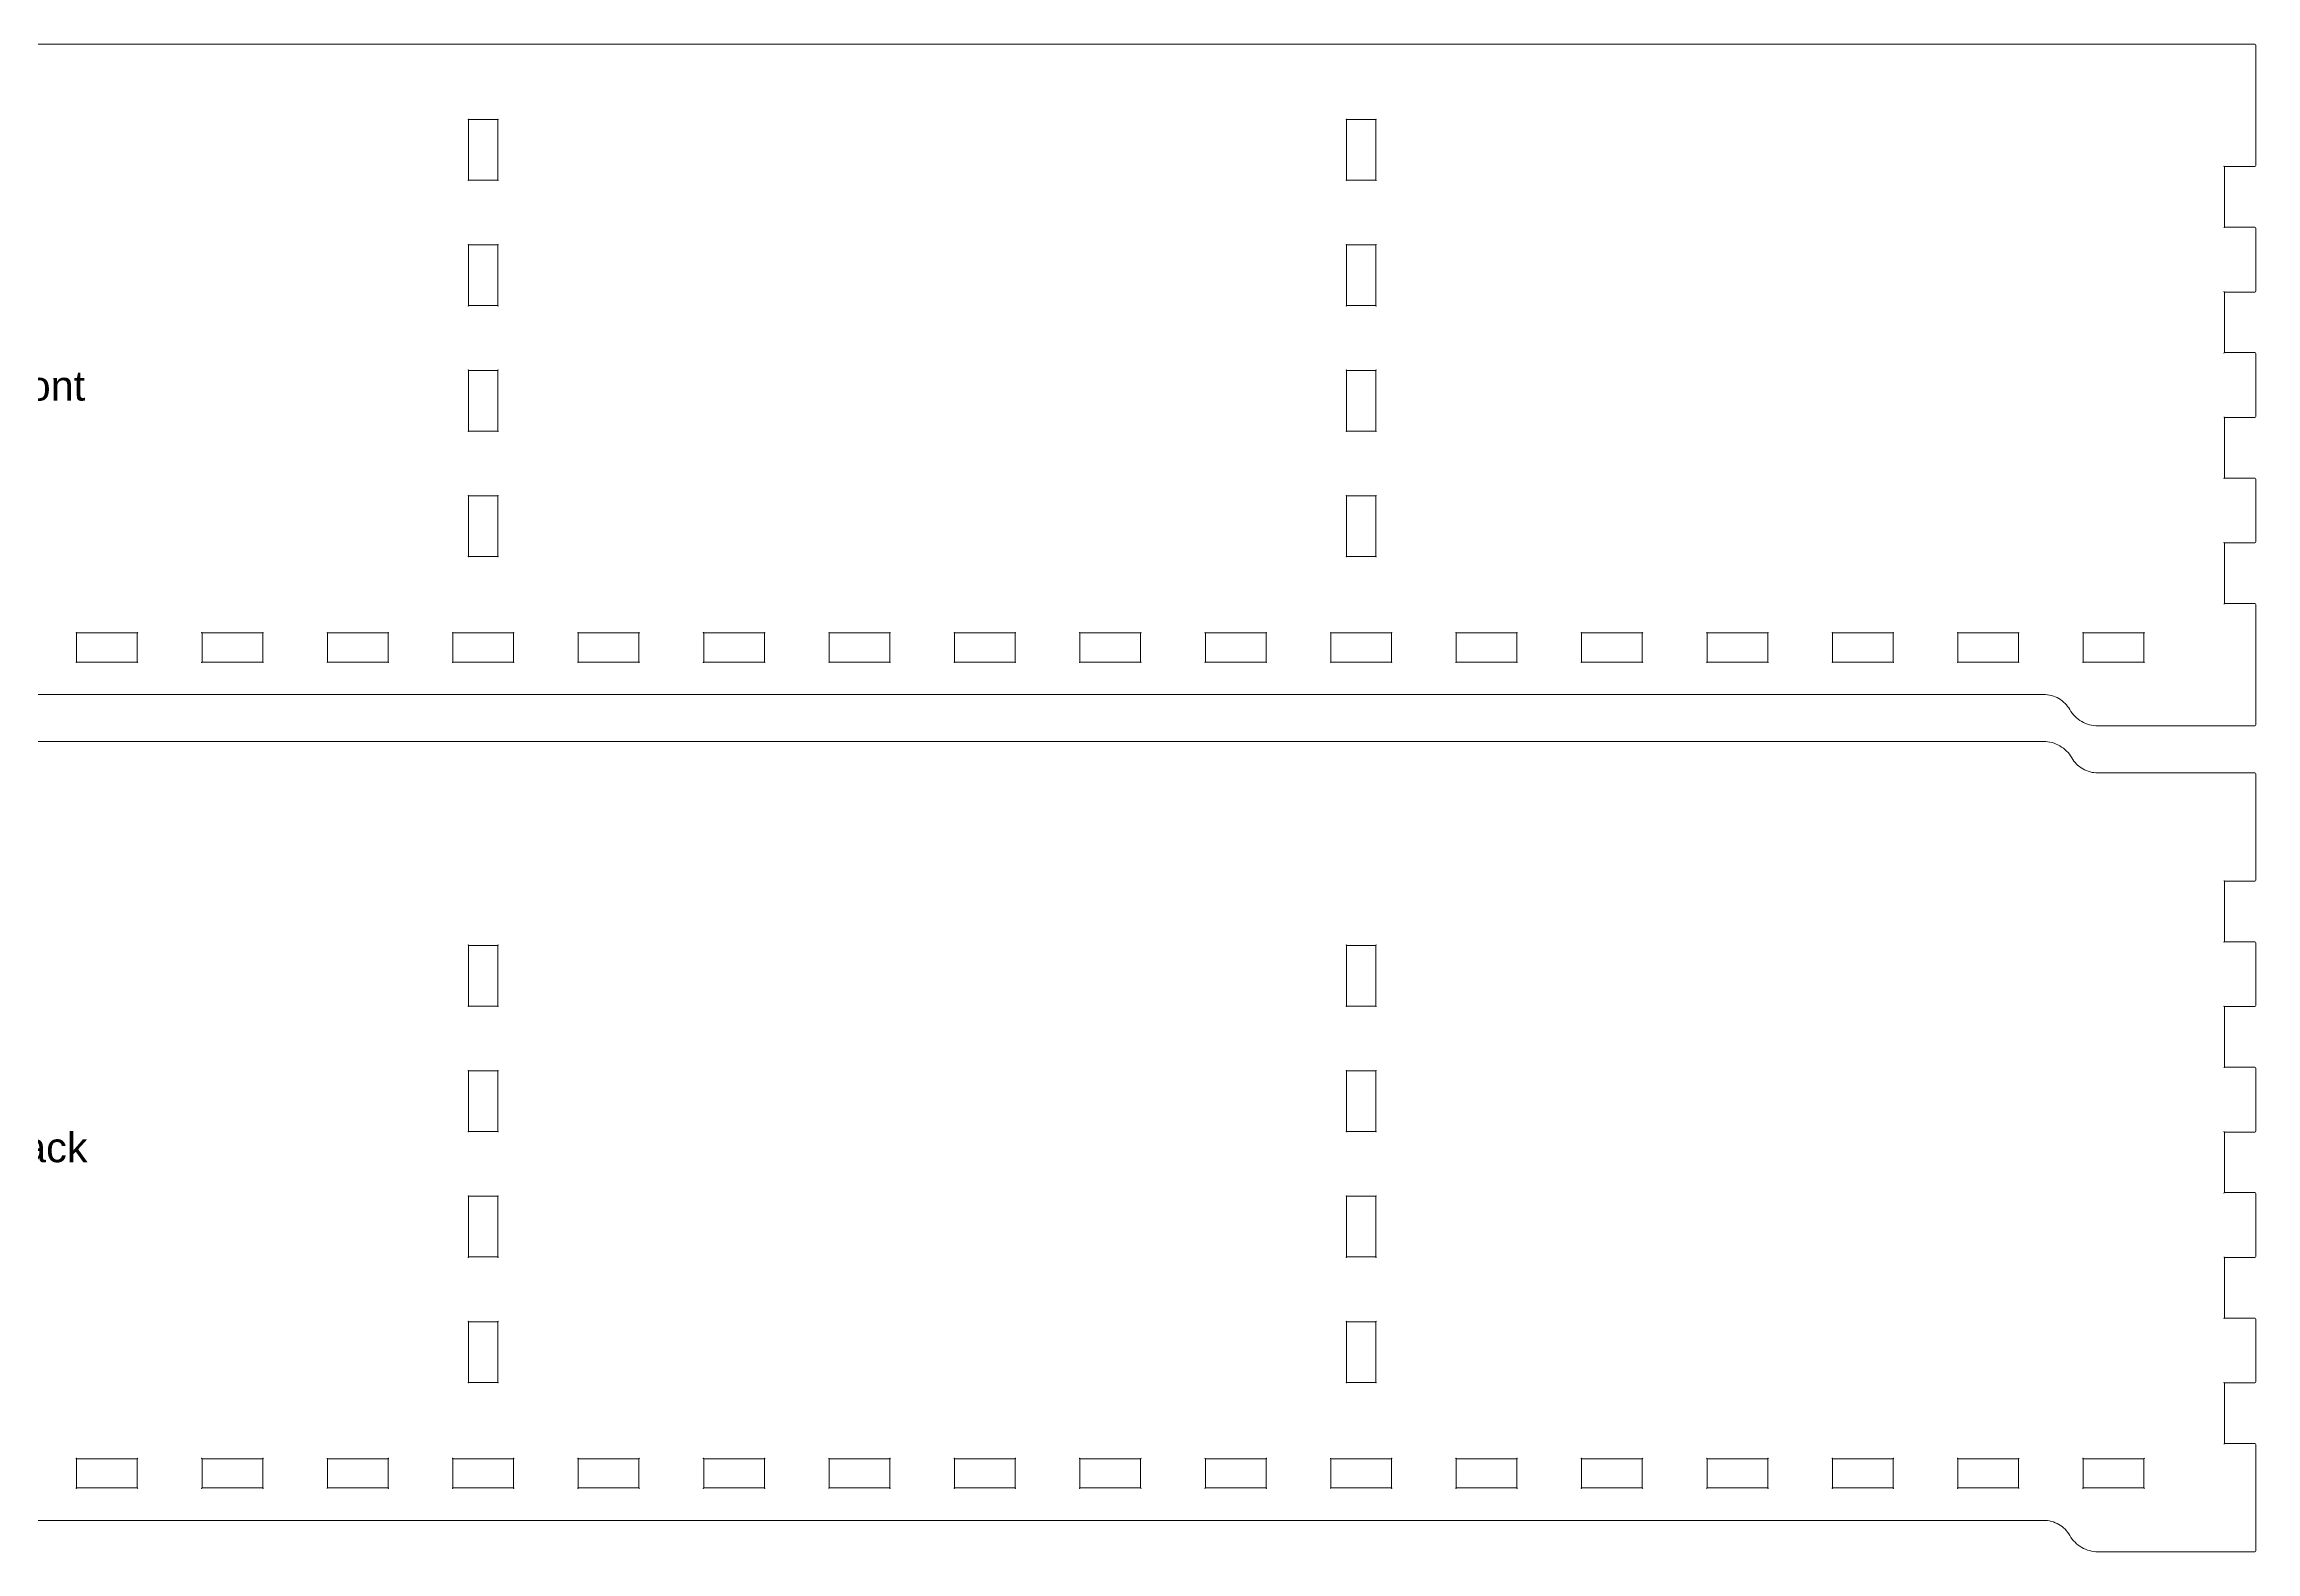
# Model space of a CAD drawing. Header units: millimetres. Extents: x 10 to 734, y 10 to 957.
# Drawn here: x 221.6 to 433.2, y 21.7 to 165.9 of the extents above; entities that cross this region are included whole.
import ezdxf

# ---------------------------------------------------------------- set-up
doc = ezdxf.new("R2010")
doc.units = ezdxf.units.MM
doc.header["$MEASUREMENT"] = 0
doc.layers.add('Layer 1', color=7, linetype='Continuous', lineweight=0)

# ---------------------------------------------------------------- blocks, each defined once
blk = doc.blocks.new('Block_1')
at = {"layer": 'Layer 1', "color": 18, "lineweight": 20, "true_color": 0x000000}
blk.add_open_spline([(13.1, 21.7), (13.1, 21.7), (25.1, 21.7), (25.1, 21.7), (25.64, 21.7), (26.18, 21.84), (26.65, 22.12), (27.12, 22.39), (27.51, 22.78), (27.78, 23.25), (28.04, 23.69), (28.4, 24.06), (28.85, 24.31), (29.29, 24.57), (29.79, 24.7), (30.3, 24.7), (30.3, 24.7), (412.9, 24.7), (412.9, 24.7), (413.41, 24.7), (413.91, 24.57), (414.35, 24.31), (414.79, 24.06), (415.16, 23.69), (415.41, 23.25), (415.69, 22.78), (416.08, 22.39), (416.55, 22.12), (417.02, 21.84), (417.56, 21.7), (418.1, 21.7), (418.1, 21.7), (430.1, 21.7), (430.1, 21.7), (430.1, 21.7), (433.1, 21.7), (433.1, 21.7), (433.15, 21.7), (433.2, 21.75), (433.2, 21.8), (433.2, 21.8), (433.2, 31.95), (433.2, 31.95), (433.2, 32.01), (433.15, 32.05), (433.1, 32.05), (433.1, 32.05), (430.2, 32.05), (430.2, 32.05), (430.1, 32.05), (430.2, 31.95), (430.2, 32.05), (430.2, 32.05), (430.2, 37.85), (430.2, 37.85), (430.2, 37.95), (430.1, 37.85), (430.2, 37.85), (430.2, 37.85), (433.1, 37.85), (433.1, 37.85), (433.15, 37.85), (433.2, 37.9), (433.2, 37.95), (433.2, 37.95), (433.2, 43.95), (433.2, 43.95), (433.2, 44.01), (433.15, 44.05), (433.1, 44.05), (433.1, 44.05), (430.2, 44.05), (430.2, 44.05), (430.1, 44.05), (430.2, 43.95), (430.2, 44.05), (430.2, 44.05), (430.2, 49.85), (430.2, 49.85), (430.2, 49.95), (430.1, 49.85), (430.2, 49.85), (430.2, 49.85), (433.1, 49.85), (433.1, 49.85), (433.15, 49.85), (433.2, 49.9), (433.2, 49.95), (433.2, 49.95), (433.2, 55.95), (433.2, 55.95), (433.2, 56.01), (433.15, 56.05), (433.1, 56.05), (433.1, 56.05), (430.2, 56.05), (430.2, 56.05), (430.1, 56.05), (430.2, 55.95), (430.2, 56.05), (430.2, 56.05), (430.2, 61.85), (430.2, 61.85), (430.2, 61.95), (430.1, 61.85), (430.2, 61.85), (430.2, 61.85), (433.1, 61.85), (433.1, 61.85), (433.15, 61.85), (433.2, 61.9), (433.2, 61.95), (433.2, 61.95), (433.2, 67.95), (433.2, 67.95), (433.2, 68.01), (433.15, 68.05), (433.1, 68.05), (433.1, 68.05), (430.2, 68.05), (430.2, 68.05), (430.1, 68.05), (430.2, 67.95), (430.2, 68.05), (430.2, 68.05), (430.2, 73.85), (430.2, 73.85), (430.2, 73.95), (430.1, 73.85), (430.2, 73.85), (430.2, 73.85), (433.1, 73.85), (433.1, 73.85), (433.15, 73.85), (433.2, 73.9), (433.2, 73.95), (433.2, 73.95), (433.2, 79.95), (433.2, 79.95), (433.2, 80.01), (433.15, 80.05), (433.1, 80.05), (433.1, 80.05), (430.2, 80.05), (430.2, 80.05), (430.1, 80.05), (430.2, 79.95), (430.2, 80.05), (430.2, 80.05), (430.2, 85.85), (430.2, 85.85), (430.2, 85.95), (430.1, 85.85), (430.2, 85.85), (430.2, 85.85), (433.1, 85.85), (433.1, 85.85), (433.15, 85.85), (433.2, 85.9), (433.2, 85.95), (433.2, 85.95), (433.2, 96.1), (433.2, 96.1), (433.2, 96.16), (433.15, 96.2), (433.1, 96.2), (433.1, 96.2), (430.1, 96.2), (430.1, 96.2), (430.1, 96.2), (418.1, 96.2), (418.1, 96.2), (417.59, 96.2), (417.09, 96.33), (416.65, 96.59), (416.21, 96.84), (415.84, 97.21), (415.59, 97.65), (415.32, 98.12), (414.92, 98.51), (414.45, 98.78), (413.98, 99.06), (413.45, 99.2), (412.9, 99.2), (412.9, 99.2), (30.3, 99.2), (30.3, 99.2), (29.75, 99.2), (29.22, 99.06), (28.75, 98.78), (28.27, 98.51), (27.88, 98.12), (27.61, 97.65), (27.36, 97.21), (26.99, 96.84), (26.55, 96.59), (26.11, 96.33), (25.61, 96.2), (25.1, 96.2), (25.1, 96.2), (13.1, 96.2), (13.1, 96.2), (13.1, 96.2), (10.1, 96.2), (10.1, 96.2), (10.04, 96.2), (10, 96.16), (10, 96.1), (10, 96.1), (10, 85.95), (10, 85.95), (10, 85.9), (10.04, 85.85), (10.1, 85.85), (10.1, 85.85), (13, 85.85), (13, 85.85), (13.1, 85.85), (13, 85.95), (13, 85.85), (13, 85.85), (13, 80.05), (13, 80.05), (13, 79.95), (13.1, 80.05), (13, 80.05), (13, 80.05), (10.1, 80.05), (10.1, 80.05), (10.04, 80.05), (10, 80.01), (10, 79.95), (10, 79.95), (10, 73.95), (10, 73.95), (10, 73.9), (10.04, 73.85), (10.1, 73.85), (10.1, 73.85), (13, 73.85), (13, 73.85), (13.1, 73.85), (13, 73.95), (13, 73.85), (13, 73.85), (13, 68.05), (13, 68.05), (13, 67.95), (13.1, 68.05), (13, 68.05), (13, 68.05), (10.1, 68.05), (10.1, 68.05), (10.04, 68.05), (10, 68.01), (10, 67.95), (10, 67.95), (10, 61.95), (10, 61.95), (10, 61.9), (10.04, 61.85), (10.1, 61.85), (10.1, 61.85), (13, 61.85), (13, 61.85), (13.1, 61.85), (13, 61.95), (13, 61.85), (13, 61.85), (13, 56.05), (13, 56.05), (13, 55.95), (13.1, 56.05), (13, 56.05), (13, 56.05), (10.1, 56.05), (10.1, 56.05), (10.04, 56.05), (10, 56.01), (10, 55.95), (10, 55.95), (10, 49.95), (10, 49.95), (10, 49.9), (10.04, 49.85), (10.1, 49.85), (10.1, 49.85), (13, 49.85), (13, 49.85), (13.1, 49.85), (13, 49.95), (13, 49.85), (13, 49.85), (13, 44.05), (13, 44.05), (13, 43.95), (13.1, 44.05), (13, 44.05), (13, 44.05), (10.1, 44.05), (10.1, 44.05), (10.04, 44.05), (10, 44.01), (10, 43.95), (10, 43.95), (10, 37.95), (10, 37.95), (10, 37.9), (10.04, 37.85), (10.1, 37.85), (10.1, 37.85), (13, 37.85), (13, 37.85), (13.1, 37.85), (13, 37.95), (13, 37.85), (13, 37.85), (13, 32.05), (13, 32.05), (13, 31.95), (13.1, 32.05), (13, 32.05), (13, 32.05), (10.1, 32.05), (10.1, 32.05), (10.04, 32.05), (10, 32.01), (10, 31.95), (10, 31.95), (10, 21.8), (10, 21.8), (10, 21.75), (10.04, 21.7), (10.1, 21.7), (10.1, 21.7), (13.1, 21.7), (13.1, 21.7)], degree=3, knots=[0, 0, 0, 0, 1, 1, 1, 2, 2, 2, 3, 3, 3, 4, 4, 4, 5, 5, 5, 6, 6, 6, 7, 7, 7, 8, 8, 8, 9, 9, 9, 10, 10, 10, 11, 11, 11, 12, 12, 12, 13, 13, 13, 14, 14, 14, 15, 15, 15, 16, 16, 16, 17, 17, 17, 18, 18, 18, 19, 19, 19, 20, 20, 20, 21, 21, 21, 22, 22, 22, 23, 23, 23, 24, 24, 24, 25, 25, 25, 26, 26, 26, 27, 27, 27, 28, 28, 28, 29, 29, 29, 30, 30, 30, 31, 31, 31, 32, 32, 32, 33, 33, 33, 34, 34, 34, 35, 35, 35, 36, 36, 36, 37, 37, 37, 38, 38, 38, 39, 39, 39, 40, 40, 40, 41, 41, 41, 42, 42, 42, 43, 43, 43, 44, 44, 44, 45, 45, 45, 46, 46, 46, 47, 47, 47, 48, 48, 48, 49, 49, 49, 50, 50, 50, 51, 51, 51, 52, 52, 52, 53, 53, 53, 54, 54, 54, 55, 55, 55, 56, 56, 56, 57, 57, 57, 58, 58, 58, 59, 59, 59, 60, 60, 60, 61, 61, 61, 62, 62, 62, 63, 63, 63, 64, 64, 64, 65, 65, 65, 66, 66, 66, 67, 67, 67, 68, 68, 68, 69, 69, 69, 70, 70, 70, 71, 71, 71, 72, 72, 72, 73, 73, 73, 74, 74, 74, 75, 75, 75, 76, 76, 76, 77, 77, 77, 78, 78, 78, 79, 79, 79, 80, 80, 80, 81, 81, 81, 82, 82, 82, 83, 83, 83, 84, 84, 84, 85, 85, 85, 86, 86, 86, 87, 87, 87, 88, 88, 88, 89, 89, 89, 90, 90, 90, 91, 91, 91, 92, 92, 92, 93, 93, 93, 94, 94, 94, 95, 95, 95, 96, 96, 96, 97, 97, 97, 98, 98, 98, 99, 99, 99, 100, 100, 100, 101, 101, 101, 102, 102, 102, 103, 103, 103, 104, 104, 104, 105, 105, 105, 106, 106, 106, 107, 107, 107, 108, 108, 108, 109, 109, 109, 110, 110, 110, 111, 111, 111, 112, 112, 112, 112], dxfattribs=at)
at = {"layer": 'Layer 1', "color": 5, "lineweight": 20, "true_color": 0x0000ff}
for points in [[(265, 76.8), (265, 76.8), (265, 73.9), (265, 73.9), (265, 73.8), (265.1, 73.9), (265, 73.9), (265, 73.9), (262.2, 73.9), (262.2, 73.9), (262.1, 73.9), (262.2, 73.8), (262.2, 73.9), (262.2, 73.9), (262.2, 79.7), (262.2, 79.7), (262.2, 79.8), (262.1, 79.7), (262.2, 79.7), (262.2, 79.7), (265, 79.7), (265, 79.7), (265.1, 79.7), (265, 79.8), (265, 79.7), (265, 79.7), (265, 76.8), (265, 76.8)], [(349, 76.8), (349, 76.8), (349, 73.9), (349, 73.9), (349, 73.8), (349.1, 73.9), (349, 73.9), (349, 73.9), (346.2, 73.9), (346.2, 73.9), (346.1, 73.9), (346.2, 73.8), (346.2, 73.9), (346.2, 73.9), (346.2, 79.7), (346.2, 79.7), (346.2, 79.8), (346.1, 79.7), (346.2, 79.7), (346.2, 79.7), (349, 79.7), (349, 79.7), (349.1, 79.7), (349, 79.8), (349, 79.7), (349, 79.7), (349, 76.8), (349, 76.8)], [(265, 64.8), (265, 64.8), (265, 61.9), (265, 61.9), (265, 61.8), (265.1, 61.9), (265, 61.9), (265, 61.9), (262.2, 61.9), (262.2, 61.9), (262.1, 61.9), (262.2, 61.8), (262.2, 61.9), (262.2, 61.9), (262.2, 67.7), (262.2, 67.7), (262.2, 67.8), (262.1, 67.7), (262.2, 67.7), (262.2, 67.7), (265, 67.7), (265, 67.7), (265.1, 67.7), (265, 67.8), (265, 67.7), (265, 67.7), (265, 64.8), (265, 64.8)], [(349, 64.8), (349, 64.8), (349, 61.9), (349, 61.9), (349, 61.8), (349.1, 61.9), (349, 61.9), (349, 61.9), (346.2, 61.9), (346.2, 61.9), (346.1, 61.9), (346.2, 61.8), (346.2, 61.9), (346.2, 61.9), (346.2, 67.7), (346.2, 67.7), (346.2, 67.8), (346.1, 67.7), (346.2, 67.7), (346.2, 67.7), (349, 67.7), (349, 67.7), (349.1, 67.7), (349, 67.8), (349, 67.7), (349, 67.7), (349, 64.8), (349, 64.8)], [(265, 52.8), (265, 52.8), (265, 49.9), (265, 49.9), (265, 49.8), (265.1, 49.9), (265, 49.9), (265, 49.9), (262.2, 49.9), (262.2, 49.9), (262.1, 49.9), (262.2, 49.8), (262.2, 49.9), (262.2, 49.9), (262.2, 55.7), (262.2, 55.7), (262.2, 55.8), (262.1, 55.7), (262.2, 55.7), (262.2, 55.7), (265, 55.7), (265, 55.7), (265.1, 55.7), (265, 55.8), (265, 55.7), (265, 55.7), (265, 52.8), (265, 52.8)], [(349, 52.8), (349, 52.8), (349, 49.9), (349, 49.9), (349, 49.8), (349.1, 49.9), (349, 49.9), (349, 49.9), (346.2, 49.9), (346.2, 49.9), (346.1, 49.9), (346.2, 49.8), (346.2, 49.9), (346.2, 49.9), (346.2, 55.7), (346.2, 55.7), (346.2, 55.8), (346.1, 55.7), (346.2, 55.7), (346.2, 55.7), (349, 55.7), (349, 55.7), (349.1, 55.7), (349, 55.8), (349, 55.7), (349, 55.7), (349, 52.8), (349, 52.8)], [(265, 40.8), (265, 40.8), (265, 37.9), (265, 37.9), (265, 37.8), (265.1, 37.9), (265, 37.9), (265, 37.9), (262.2, 37.9), (262.2, 37.9), (262.1, 37.9), (262.2, 37.8), (262.2, 37.9), (262.2, 37.9), (262.2, 43.7), (262.2, 43.7), (262.2, 43.8), (262.1, 43.7), (262.2, 43.7), (262.2, 43.7), (265, 43.7), (265, 43.7), (265.1, 43.7), (265, 43.8), (265, 43.7), (265, 43.7), (265, 40.8), (265, 40.8)], [(349, 40.8), (349, 40.8), (349, 37.9), (349, 37.9), (349, 37.8), (349.1, 37.9), (349, 37.9), (349, 37.9), (346.2, 37.9), (346.2, 37.9), (346.1, 37.9), (346.2, 37.8), (346.2, 37.9), (346.2, 37.9), (346.2, 43.7), (346.2, 43.7), (346.2, 43.8), (346.1, 43.7), (346.2, 43.7), (346.2, 43.7), (349, 43.7), (349, 43.7), (349.1, 43.7), (349, 43.8), (349, 43.7), (349, 43.7), (349, 40.8), (349, 40.8)], [(227.6, 27.8), (227.6, 27.8), (224.7, 27.8), (224.7, 27.8), (224.6, 27.8), (224.7, 27.7), (224.7, 27.8), (224.7, 27.8), (224.7, 30.6), (224.7, 30.6), (224.7, 30.7), (224.6, 30.6), (224.7, 30.6), (224.7, 30.6), (230.5, 30.6), (230.5, 30.6), (230.6, 30.6), (230.5, 30.7), (230.5, 30.6), (230.5, 30.6), (230.5, 27.8), (230.5, 27.8), (230.5, 27.7), (230.6, 27.8), (230.5, 27.8), (230.5, 27.8), (227.6, 27.8), (227.6, 27.8)], [(239.6, 27.8), (239.6, 27.8), (236.7, 27.8), (236.7, 27.8), (236.6, 27.8), (236.7, 27.7), (236.7, 27.8), (236.7, 27.8), (236.7, 30.6), (236.7, 30.6), (236.7, 30.7), (236.6, 30.6), (236.7, 30.6), (236.7, 30.6), (242.5, 30.6), (242.5, 30.6), (242.6, 30.6), (242.5, 30.7), (242.5, 30.6), (242.5, 30.6), (242.5, 27.8), (242.5, 27.8), (242.5, 27.7), (242.6, 27.8), (242.5, 27.8), (242.5, 27.8), (239.6, 27.8), (239.6, 27.8)], [(251.6, 27.8), (251.6, 27.8), (248.7, 27.8), (248.7, 27.8), (248.6, 27.8), (248.7, 27.7), (248.7, 27.8), (248.7, 27.8), (248.7, 30.6), (248.7, 30.6), (248.7, 30.7), (248.6, 30.6), (248.7, 30.6), (248.7, 30.6), (254.5, 30.6), (254.5, 30.6), (254.6, 30.6), (254.5, 30.7), (254.5, 30.6), (254.5, 30.6), (254.5, 27.8), (254.5, 27.8), (254.5, 27.7), (254.6, 27.8), (254.5, 27.8), (254.5, 27.8), (251.6, 27.8), (251.6, 27.8)], [(263.6, 27.8), (263.6, 27.8), (260.7, 27.8), (260.7, 27.8), (260.6, 27.8), (260.7, 27.7), (260.7, 27.8), (260.7, 27.8), (260.7, 30.6), (260.7, 30.6), (260.7, 30.7), (260.6, 30.6), (260.7, 30.6), (260.7, 30.6), (266.5, 30.6), (266.5, 30.6), (266.6, 30.6), (266.5, 30.7), (266.5, 30.6), (266.5, 30.6), (266.5, 27.8), (266.5, 27.8), (266.5, 27.7), (266.6, 27.8), (266.5, 27.8), (266.5, 27.8), (263.6, 27.8), (263.6, 27.8)], [(275.6, 27.8), (275.6, 27.8), (272.7, 27.8), (272.7, 27.8), (272.6, 27.8), (272.7, 27.7), (272.7, 27.8), (272.7, 27.8), (272.7, 30.6), (272.7, 30.6), (272.7, 30.7), (272.6, 30.6), (272.7, 30.6), (272.7, 30.6), (278.5, 30.6), (278.5, 30.6), (278.6, 30.6), (278.5, 30.7), (278.5, 30.6), (278.5, 30.6), (278.5, 27.8), (278.5, 27.8), (278.5, 27.7), (278.6, 27.8), (278.5, 27.8), (278.5, 27.8), (275.6, 27.8), (275.6, 27.8)], [(287.6, 27.8), (287.6, 27.8), (284.7, 27.8), (284.7, 27.8), (284.6, 27.8), (284.7, 27.7), (284.7, 27.8), (284.7, 27.8), (284.7, 30.6), (284.7, 30.6), (284.7, 30.7), (284.6, 30.6), (284.7, 30.6), (284.7, 30.6), (290.5, 30.6), (290.5, 30.6), (290.6, 30.6), (290.5, 30.7), (290.5, 30.6), (290.5, 30.6), (290.5, 27.8), (290.5, 27.8), (290.5, 27.7), (290.6, 27.8), (290.5, 27.8), (290.5, 27.8), (287.6, 27.8), (287.6, 27.8)], [(299.6, 27.8), (299.6, 27.8), (296.7, 27.8), (296.7, 27.8), (296.6, 27.8), (296.7, 27.7), (296.7, 27.8), (296.7, 27.8), (296.7, 30.6), (296.7, 30.6), (296.7, 30.7), (296.6, 30.6), (296.7, 30.6), (296.7, 30.6), (302.5, 30.6), (302.5, 30.6), (302.6, 30.6), (302.5, 30.7), (302.5, 30.6), (302.5, 30.6), (302.5, 27.8), (302.5, 27.8), (302.5, 27.7), (302.6, 27.8), (302.5, 27.8), (302.5, 27.8), (299.6, 27.8), (299.6, 27.8)], [(311.6, 27.8), (311.6, 27.8), (308.7, 27.8), (308.7, 27.8), (308.6, 27.8), (308.7, 27.7), (308.7, 27.8), (308.7, 27.8), (308.7, 30.6), (308.7, 30.6), (308.7, 30.7), (308.6, 30.6), (308.7, 30.6), (308.7, 30.6), (314.5, 30.6), (314.5, 30.6), (314.6, 30.6), (314.5, 30.7), (314.5, 30.6), (314.5, 30.6), (314.5, 27.8), (314.5, 27.8), (314.5, 27.7), (314.6, 27.8), (314.5, 27.8), (314.5, 27.8), (311.6, 27.8), (311.6, 27.8)], [(323.6, 27.8), (323.6, 27.8), (320.7, 27.8), (320.7, 27.8), (320.6, 27.8), (320.7, 27.7), (320.7, 27.8), (320.7, 27.8), (320.7, 30.6), (320.7, 30.6), (320.7, 30.7), (320.6, 30.6), (320.7, 30.6), (320.7, 30.6), (326.5, 30.6), (326.5, 30.6), (326.6, 30.6), (326.5, 30.7), (326.5, 30.6), (326.5, 30.6), (326.5, 27.8), (326.5, 27.8), (326.5, 27.7), (326.6, 27.8), (326.5, 27.8), (326.5, 27.8), (323.6, 27.8), (323.6, 27.8)], [(335.6, 27.8), (335.6, 27.8), (332.7, 27.8), (332.7, 27.8), (332.6, 27.8), (332.7, 27.7), (332.7, 27.8), (332.7, 27.8), (332.7, 30.6), (332.7, 30.6), (332.7, 30.7), (332.6, 30.6), (332.7, 30.6), (332.7, 30.6), (338.5, 30.6), (338.5, 30.6), (338.6, 30.6), (338.5, 30.7), (338.5, 30.6), (338.5, 30.6), (338.5, 27.8), (338.5, 27.8), (338.5, 27.7), (338.6, 27.8), (338.5, 27.8), (338.5, 27.8), (335.6, 27.8), (335.6, 27.8)], [(347.6, 27.8), (347.6, 27.8), (344.7, 27.8), (344.7, 27.8), (344.6, 27.8), (344.7, 27.7), (344.7, 27.8), (344.7, 27.8), (344.7, 30.6), (344.7, 30.6), (344.7, 30.7), (344.6, 30.6), (344.7, 30.6), (344.7, 30.6), (350.5, 30.6), (350.5, 30.6), (350.6, 30.6), (350.5, 30.7), (350.5, 30.6), (350.5, 30.6), (350.5, 27.8), (350.5, 27.8), (350.5, 27.7), (350.6, 27.8), (350.5, 27.8), (350.5, 27.8), (347.6, 27.8), (347.6, 27.8)], [(359.6, 27.8), (359.6, 27.8), (356.7, 27.8), (356.7, 27.8), (356.6, 27.8), (356.7, 27.7), (356.7, 27.8), (356.7, 27.8), (356.7, 30.6), (356.7, 30.6), (356.7, 30.7), (356.6, 30.6), (356.7, 30.6), (356.7, 30.6), (362.5, 30.6), (362.5, 30.6), (362.6, 30.6), (362.5, 30.7), (362.5, 30.6), (362.5, 30.6), (362.5, 27.8), (362.5, 27.8), (362.5, 27.7), (362.6, 27.8), (362.5, 27.8), (362.5, 27.8), (359.6, 27.8), (359.6, 27.8)], [(371.6, 27.8), (371.6, 27.8), (368.7, 27.8), (368.7, 27.8), (368.6, 27.8), (368.7, 27.7), (368.7, 27.8), (368.7, 27.8), (368.7, 30.6), (368.7, 30.6), (368.7, 30.7), (368.6, 30.6), (368.7, 30.6), (368.7, 30.6), (374.5, 30.6), (374.5, 30.6), (374.6, 30.6), (374.5, 30.7), (374.5, 30.6), (374.5, 30.6), (374.5, 27.8), (374.5, 27.8), (374.5, 27.7), (374.6, 27.8), (374.5, 27.8), (374.5, 27.8), (371.6, 27.8), (371.6, 27.8)], [(383.6, 27.8), (383.6, 27.8), (380.7, 27.8), (380.7, 27.8), (380.6, 27.8), (380.7, 27.7), (380.7, 27.8), (380.7, 27.8), (380.7, 30.6), (380.7, 30.6), (380.7, 30.7), (380.6, 30.6), (380.7, 30.6), (380.7, 30.6), (386.5, 30.6), (386.5, 30.6), (386.6, 30.6), (386.5, 30.7), (386.5, 30.6), (386.5, 30.6), (386.5, 27.8), (386.5, 27.8), (386.5, 27.7), (386.6, 27.8), (386.5, 27.8), (386.5, 27.8), (383.6, 27.8), (383.6, 27.8)], [(395.6, 27.8), (395.6, 27.8), (392.7, 27.8), (392.7, 27.8), (392.6, 27.8), (392.7, 27.7), (392.7, 27.8), (392.7, 27.8), (392.7, 30.6), (392.7, 30.6), (392.7, 30.7), (392.6, 30.6), (392.7, 30.6), (392.7, 30.6), (398.5, 30.6), (398.5, 30.6), (398.6, 30.6), (398.5, 30.7), (398.5, 30.6), (398.5, 30.6), (398.5, 27.8), (398.5, 27.8), (398.5, 27.7), (398.6, 27.8), (398.5, 27.8), (398.5, 27.8), (395.6, 27.8), (395.6, 27.8)], [(407.6, 27.8), (407.6, 27.8), (404.7, 27.8), (404.7, 27.8), (404.6, 27.8), (404.7, 27.7), (404.7, 27.8), (404.7, 27.8), (404.7, 30.6), (404.7, 30.6), (404.7, 30.7), (404.6, 30.6), (404.7, 30.6), (404.7, 30.6), (410.5, 30.6), (410.5, 30.6), (410.6, 30.6), (410.5, 30.7), (410.5, 30.6), (410.5, 30.6), (410.5, 27.8), (410.5, 27.8), (410.5, 27.7), (410.6, 27.8), (410.5, 27.8), (410.5, 27.8), (407.6, 27.8), (407.6, 27.8)], [(419.6, 27.8), (419.6, 27.8), (416.7, 27.8), (416.7, 27.8), (416.6, 27.8), (416.7, 27.7), (416.7, 27.8), (416.7, 27.8), (416.7, 30.6), (416.7, 30.6), (416.7, 30.7), (416.6, 30.6), (416.7, 30.6), (416.7, 30.6), (422.5, 30.6), (422.5, 30.6), (422.6, 30.6), (422.5, 30.7), (422.5, 30.6), (422.5, 30.6), (422.5, 27.8), (422.5, 27.8), (422.5, 27.7), (422.6, 27.8), (422.5, 27.8), (422.5, 27.8), (419.6, 27.8), (419.6, 27.8)]]:
    blk.add_open_spline(points, degree=3, knots=[0, 0, 0, 0, 1, 1, 1, 2, 2, 2, 3, 3, 3, 4, 4, 4, 5, 5, 5, 6, 6, 6, 7, 7, 7, 8, 8, 8, 9, 9, 9, 9], dxfattribs=at)
at = {"layer": 'Layer 1', "insert": (217.38, 58.92), "char_height": 0.2, "attachment_point": 7}
blk.add_mtext('\\C1;\\c255;\\FArial|b0|i0|c1;\\H2.832000;\\W1.000000;back', dxfattribs=at)
blk = doc.blocks.new('Block_2')
at = {"layer": 'Layer 1', "color": 18, "lineweight": 20, "true_color": 0x000000}
blk.add_open_spline([(13.1, 100.7), (13.1, 100.7), (25.1, 100.7), (25.1, 100.7), (25.64, 100.7), (26.18, 100.84), (26.65, 101.11), (27.12, 101.39), (27.51, 101.78), (27.78, 102.25), (28.04, 102.69), (28.4, 103.06), (28.85, 103.31), (29.29, 103.57), (29.79, 103.7), (30.3, 103.7), (30.3, 103.7), (412.9, 103.7), (412.9, 103.7), (413.41, 103.7), (413.91, 103.57), (414.35, 103.31), (414.79, 103.06), (415.16, 102.69), (415.41, 102.25), (415.69, 101.78), (416.08, 101.39), (416.55, 101.11), (417.02, 100.84), (417.56, 100.7), (418.1, 100.7), (418.1, 100.7), (430.1, 100.7), (430.1, 100.7), (430.1, 100.7), (433.1, 100.7), (433.1, 100.7), (433.15, 100.7), (433.2, 100.75), (433.2, 100.8), (433.2, 100.8), (433.2, 112.3), (433.2, 112.3), (433.2, 112.35), (433.15, 112.4), (433.1, 112.4), (433.1, 112.4), (430.2, 112.4), (430.2, 112.4), (430.1, 112.4), (430.2, 112.3), (430.2, 112.4), (430.2, 112.4), (430.2, 118.2), (430.2, 118.2), (430.2, 118.3), (430.1, 118.2), (430.2, 118.2), (430.2, 118.2), (433.1, 118.2), (433.1, 118.2), (433.15, 118.2), (433.2, 118.25), (433.2, 118.3), (433.2, 118.3), (433.2, 124.3), (433.2, 124.3), (433.2, 124.35), (433.15, 124.4), (433.1, 124.4), (433.1, 124.4), (430.2, 124.4), (430.2, 124.4), (430.1, 124.4), (430.2, 124.3), (430.2, 124.4), (430.2, 124.4), (430.2, 130.2), (430.2, 130.2), (430.2, 130.3), (430.1, 130.2), (430.2, 130.2), (430.2, 130.2), (433.1, 130.2), (433.1, 130.2), (433.15, 130.2), (433.2, 130.25), (433.2, 130.3), (433.2, 130.3), (433.2, 136.3), (433.2, 136.3), (433.2, 136.35), (433.15, 136.4), (433.1, 136.4), (433.1, 136.4), (430.2, 136.4), (430.2, 136.4), (430.1, 136.4), (430.2, 136.3), (430.2, 136.4), (430.2, 136.4), (430.2, 142.2), (430.2, 142.2), (430.2, 142.3), (430.1, 142.2), (430.2, 142.2), (430.2, 142.2), (433.1, 142.2), (433.1, 142.2), (433.15, 142.2), (433.2, 142.25), (433.2, 142.3), (433.2, 142.3), (433.2, 148.3), (433.2, 148.3), (433.2, 148.35), (433.15, 148.4), (433.1, 148.4), (433.1, 148.4), (430.2, 148.4), (430.2, 148.4), (430.1, 148.4), (430.2, 148.3), (430.2, 148.4), (430.2, 148.4), (430.2, 154.2), (430.2, 154.2), (430.2, 154.3), (430.1, 154.2), (430.2, 154.2), (430.2, 154.2), (433.1, 154.2), (433.1, 154.2), (433.15, 154.2), (433.2, 154.25), (433.2, 154.3), (433.2, 154.3), (433.2, 165.8), (433.2, 165.8), (433.2, 165.85), (433.15, 165.9), (433.1, 165.9), (433.1, 165.9), (430.1, 165.9), (430.1, 165.9), (430.1, 165.9), (13.1, 165.9), (13.1, 165.9), (13.1, 165.9), (10.1, 165.9), (10.1, 165.9), (10.04, 165.9), (10, 165.85), (10, 165.8), (10, 165.8), (10, 154.3), (10, 154.3), (10, 154.25), (10.04, 154.2), (10.1, 154.2), (10.1, 154.2), (13, 154.2), (13, 154.2), (13.1, 154.2), (13, 154.3), (13, 154.2), (13, 154.2), (13, 148.4), (13, 148.4), (13, 148.3), (13.1, 148.4), (13, 148.4), (13, 148.4), (10.1, 148.4), (10.1, 148.4), (10.04, 148.4), (10, 148.35), (10, 148.3), (10, 148.3), (10, 142.3), (10, 142.3), (10, 142.25), (10.04, 142.2), (10.1, 142.2), (10.1, 142.2), (13, 142.2), (13, 142.2), (13.1, 142.2), (13, 142.3), (13, 142.2), (13, 142.2), (13, 136.4), (13, 136.4), (13, 136.3), (13.1, 136.4), (13, 136.4), (13, 136.4), (10.1, 136.4), (10.1, 136.4), (10.04, 136.4), (10, 136.35), (10, 136.3), (10, 136.3), (10, 130.3), (10, 130.3), (10, 130.25), (10.04, 130.2), (10.1, 130.2), (10.1, 130.2), (13, 130.2), (13, 130.2), (13.1, 130.2), (13, 130.3), (13, 130.2), (13, 130.2), (13, 124.4), (13, 124.4), (13, 124.3), (13.1, 124.4), (13, 124.4), (13, 124.4), (10.1, 124.4), (10.1, 124.4), (10.04, 124.4), (10, 124.35), (10, 124.3), (10, 124.3), (10, 118.3), (10, 118.3), (10, 118.25), (10.04, 118.2), (10.1, 118.2), (10.1, 118.2), (13, 118.2), (13, 118.2), (13.1, 118.2), (13, 118.3), (13, 118.2), (13, 118.2), (13, 112.4), (13, 112.4), (13, 112.3), (13.1, 112.4), (13, 112.4), (13, 112.4), (10.1, 112.4), (10.1, 112.4), (10.04, 112.4), (10, 112.35), (10, 112.3), (10, 112.3), (10, 100.8), (10, 100.8), (10, 100.75), (10.04, 100.7), (10.1, 100.7), (10.1, 100.7), (13.1, 100.7), (13.1, 100.7)], degree=3, knots=[0, 0, 0, 0, 1, 1, 1, 2, 2, 2, 3, 3, 3, 4, 4, 4, 5, 5, 5, 6, 6, 6, 7, 7, 7, 8, 8, 8, 9, 9, 9, 10, 10, 10, 11, 11, 11, 12, 12, 12, 13, 13, 13, 14, 14, 14, 15, 15, 15, 16, 16, 16, 17, 17, 17, 18, 18, 18, 19, 19, 19, 20, 20, 20, 21, 21, 21, 22, 22, 22, 23, 23, 23, 24, 24, 24, 25, 25, 25, 26, 26, 26, 27, 27, 27, 28, 28, 28, 29, 29, 29, 30, 30, 30, 31, 31, 31, 32, 32, 32, 33, 33, 33, 34, 34, 34, 35, 35, 35, 36, 36, 36, 37, 37, 37, 38, 38, 38, 39, 39, 39, 40, 40, 40, 41, 41, 41, 42, 42, 42, 43, 43, 43, 44, 44, 44, 45, 45, 45, 46, 46, 46, 47, 47, 47, 48, 48, 48, 49, 49, 49, 50, 50, 50, 51, 51, 51, 52, 52, 52, 53, 53, 53, 54, 54, 54, 55, 55, 55, 56, 56, 56, 57, 57, 57, 58, 58, 58, 59, 59, 59, 60, 60, 60, 61, 61, 61, 62, 62, 62, 63, 63, 63, 64, 64, 64, 65, 65, 65, 66, 66, 66, 67, 67, 67, 68, 68, 68, 69, 69, 69, 70, 70, 70, 71, 71, 71, 72, 72, 72, 73, 73, 73, 74, 74, 74, 75, 75, 75, 76, 76, 76, 77, 77, 77, 78, 78, 78, 79, 79, 79, 80, 80, 80, 81, 81, 81, 82, 82, 82, 83, 83, 83, 84, 84, 84, 85, 85, 85, 86, 86, 86, 86], dxfattribs=at)
at = {"layer": 'Layer 1', "color": 5, "lineweight": 20, "true_color": 0x0000ff}
for points in [[(262.2, 155.8), (262.2, 155.8), (262.2, 152.9), (262.2, 152.9), (262.2, 152.8), (262.1, 152.9), (262.2, 152.9), (262.2, 152.9), (265, 152.9), (265, 152.9), (265.1, 152.9), (265, 152.8), (265, 152.9), (265, 152.9), (265, 158.7), (265, 158.7), (265, 158.8), (265.1, 158.7), (265, 158.7), (265, 158.7), (262.2, 158.7), (262.2, 158.7), (262.1, 158.7), (262.2, 158.8), (262.2, 158.7), (262.2, 158.7), (262.2, 155.8), (262.2, 155.8)], [(346.2, 155.8), (346.2, 155.8), (346.2, 152.9), (346.2, 152.9), (346.2, 152.8), (346.1, 152.9), (346.2, 152.9), (346.2, 152.9), (349, 152.9), (349, 152.9), (349.1, 152.9), (349, 152.8), (349, 152.9), (349, 152.9), (349, 158.7), (349, 158.7), (349, 158.8), (349.1, 158.7), (349, 158.7), (349, 158.7), (346.2, 158.7), (346.2, 158.7), (346.1, 158.7), (346.2, 158.8), (346.2, 158.7), (346.2, 158.7), (346.2, 155.8), (346.2, 155.8)], [(262.2, 143.8), (262.2, 143.8), (262.2, 140.9), (262.2, 140.9), (262.2, 140.8), (262.1, 140.9), (262.2, 140.9), (262.2, 140.9), (265, 140.9), (265, 140.9), (265.1, 140.9), (265, 140.8), (265, 140.9), (265, 140.9), (265, 146.7), (265, 146.7), (265, 146.8), (265.1, 146.7), (265, 146.7), (265, 146.7), (262.2, 146.7), (262.2, 146.7), (262.1, 146.7), (262.2, 146.8), (262.2, 146.7), (262.2, 146.7), (262.2, 143.8), (262.2, 143.8)], [(346.2, 143.8), (346.2, 143.8), (346.2, 140.9), (346.2, 140.9), (346.2, 140.8), (346.1, 140.9), (346.2, 140.9), (346.2, 140.9), (349, 140.9), (349, 140.9), (349.1, 140.9), (349, 140.8), (349, 140.9), (349, 140.9), (349, 146.7), (349, 146.7), (349, 146.8), (349.1, 146.7), (349, 146.7), (349, 146.7), (346.2, 146.7), (346.2, 146.7), (346.1, 146.7), (346.2, 146.8), (346.2, 146.7), (346.2, 146.7), (346.2, 143.8), (346.2, 143.8)], [(262.2, 131.8), (262.2, 131.8), (262.2, 128.9), (262.2, 128.9), (262.2, 128.8), (262.1, 128.9), (262.2, 128.9), (262.2, 128.9), (265, 128.9), (265, 128.9), (265.1, 128.9), (265, 128.8), (265, 128.9), (265, 128.9), (265, 134.7), (265, 134.7), (265, 134.8), (265.1, 134.7), (265, 134.7), (265, 134.7), (262.2, 134.7), (262.2, 134.7), (262.1, 134.7), (262.2, 134.8), (262.2, 134.7), (262.2, 134.7), (262.2, 131.8), (262.2, 131.8)], [(346.2, 131.8), (346.2, 131.8), (346.2, 128.9), (346.2, 128.9), (346.2, 128.8), (346.1, 128.9), (346.2, 128.9), (346.2, 128.9), (349, 128.9), (349, 128.9), (349.1, 128.9), (349, 128.8), (349, 128.9), (349, 128.9), (349, 134.7), (349, 134.7), (349, 134.8), (349.1, 134.7), (349, 134.7), (349, 134.7), (346.2, 134.7), (346.2, 134.7), (346.1, 134.7), (346.2, 134.8), (346.2, 134.7), (346.2, 134.7), (346.2, 131.8), (346.2, 131.8)], [(262.2, 119.8), (262.2, 119.8), (262.2, 116.9), (262.2, 116.9), (262.2, 116.8), (262.1, 116.9), (262.2, 116.9), (262.2, 116.9), (265, 116.9), (265, 116.9), (265.1, 116.9), (265, 116.8), (265, 116.9), (265, 116.9), (265, 122.7), (265, 122.7), (265, 122.8), (265.1, 122.7), (265, 122.7), (265, 122.7), (262.2, 122.7), (262.2, 122.7), (262.1, 122.7), (262.2, 122.8), (262.2, 122.7), (262.2, 122.7), (262.2, 119.8), (262.2, 119.8)], [(346.2, 119.8), (346.2, 119.8), (346.2, 116.9), (346.2, 116.9), (346.2, 116.8), (346.1, 116.9), (346.2, 116.9), (346.2, 116.9), (349, 116.9), (349, 116.9), (349.1, 116.9), (349, 116.8), (349, 116.9), (349, 116.9), (349, 122.7), (349, 122.7), (349, 122.8), (349.1, 122.7), (349, 122.7), (349, 122.7), (346.2, 122.7), (346.2, 122.7), (346.1, 122.7), (346.2, 122.8), (346.2, 122.7), (346.2, 122.7), (346.2, 119.8), (346.2, 119.8)], [(227.6, 106.8), (227.6, 106.8), (224.7, 106.8), (224.7, 106.8), (224.6, 106.8), (224.7, 106.7), (224.7, 106.8), (224.7, 106.8), (224.7, 109.6), (224.7, 109.6), (224.7, 109.7), (224.6, 109.6), (224.7, 109.6), (224.7, 109.6), (230.5, 109.6), (230.5, 109.6), (230.6, 109.6), (230.5, 109.7), (230.5, 109.6), (230.5, 109.6), (230.5, 106.8), (230.5, 106.8), (230.5, 106.7), (230.6, 106.8), (230.5, 106.8), (230.5, 106.8), (227.6, 106.8), (227.6, 106.8)], [(239.6, 106.8), (239.6, 106.8), (236.7, 106.8), (236.7, 106.8), (236.6, 106.8), (236.7, 106.7), (236.7, 106.8), (236.7, 106.8), (236.7, 109.6), (236.7, 109.6), (236.7, 109.7), (236.6, 109.6), (236.7, 109.6), (236.7, 109.6), (242.5, 109.6), (242.5, 109.6), (242.6, 109.6), (242.5, 109.7), (242.5, 109.6), (242.5, 109.6), (242.5, 106.8), (242.5, 106.8), (242.5, 106.7), (242.6, 106.8), (242.5, 106.8), (242.5, 106.8), (239.6, 106.8), (239.6, 106.8)], [(251.6, 106.8), (251.6, 106.8), (248.7, 106.8), (248.7, 106.8), (248.6, 106.8), (248.7, 106.7), (248.7, 106.8), (248.7, 106.8), (248.7, 109.6), (248.7, 109.6), (248.7, 109.7), (248.6, 109.6), (248.7, 109.6), (248.7, 109.6), (254.5, 109.6), (254.5, 109.6), (254.6, 109.6), (254.5, 109.7), (254.5, 109.6), (254.5, 109.6), (254.5, 106.8), (254.5, 106.8), (254.5, 106.7), (254.6, 106.8), (254.5, 106.8), (254.5, 106.8), (251.6, 106.8), (251.6, 106.8)], [(263.6, 106.8), (263.6, 106.8), (260.7, 106.8), (260.7, 106.8), (260.6, 106.8), (260.7, 106.7), (260.7, 106.8), (260.7, 106.8), (260.7, 109.6), (260.7, 109.6), (260.7, 109.7), (260.6, 109.6), (260.7, 109.6), (260.7, 109.6), (266.5, 109.6), (266.5, 109.6), (266.6, 109.6), (266.5, 109.7), (266.5, 109.6), (266.5, 109.6), (266.5, 106.8), (266.5, 106.8), (266.5, 106.7), (266.6, 106.8), (266.5, 106.8), (266.5, 106.8), (263.6, 106.8), (263.6, 106.8)], [(275.6, 106.8), (275.6, 106.8), (272.7, 106.8), (272.7, 106.8), (272.6, 106.8), (272.7, 106.7), (272.7, 106.8), (272.7, 106.8), (272.7, 109.6), (272.7, 109.6), (272.7, 109.7), (272.6, 109.6), (272.7, 109.6), (272.7, 109.6), (278.5, 109.6), (278.5, 109.6), (278.6, 109.6), (278.5, 109.7), (278.5, 109.6), (278.5, 109.6), (278.5, 106.8), (278.5, 106.8), (278.5, 106.7), (278.6, 106.8), (278.5, 106.8), (278.5, 106.8), (275.6, 106.8), (275.6, 106.8)], [(287.6, 106.8), (287.6, 106.8), (284.7, 106.8), (284.7, 106.8), (284.6, 106.8), (284.7, 106.7), (284.7, 106.8), (284.7, 106.8), (284.7, 109.6), (284.7, 109.6), (284.7, 109.7), (284.6, 109.6), (284.7, 109.6), (284.7, 109.6), (290.5, 109.6), (290.5, 109.6), (290.6, 109.6), (290.5, 109.7), (290.5, 109.6), (290.5, 109.6), (290.5, 106.8), (290.5, 106.8), (290.5, 106.7), (290.6, 106.8), (290.5, 106.8), (290.5, 106.8), (287.6, 106.8), (287.6, 106.8)], [(299.6, 106.8), (299.6, 106.8), (296.7, 106.8), (296.7, 106.8), (296.6, 106.8), (296.7, 106.7), (296.7, 106.8), (296.7, 106.8), (296.7, 109.6), (296.7, 109.6), (296.7, 109.7), (296.6, 109.6), (296.7, 109.6), (296.7, 109.6), (302.5, 109.6), (302.5, 109.6), (302.6, 109.6), (302.5, 109.7), (302.5, 109.6), (302.5, 109.6), (302.5, 106.8), (302.5, 106.8), (302.5, 106.7), (302.6, 106.8), (302.5, 106.8), (302.5, 106.8), (299.6, 106.8), (299.6, 106.8)], [(311.6, 106.8), (311.6, 106.8), (308.7, 106.8), (308.7, 106.8), (308.6, 106.8), (308.7, 106.7), (308.7, 106.8), (308.7, 106.8), (308.7, 109.6), (308.7, 109.6), (308.7, 109.7), (308.6, 109.6), (308.7, 109.6), (308.7, 109.6), (314.5, 109.6), (314.5, 109.6), (314.6, 109.6), (314.5, 109.7), (314.5, 109.6), (314.5, 109.6), (314.5, 106.8), (314.5, 106.8), (314.5, 106.7), (314.6, 106.8), (314.5, 106.8), (314.5, 106.8), (311.6, 106.8), (311.6, 106.8)], [(323.6, 106.8), (323.6, 106.8), (320.7, 106.8), (320.7, 106.8), (320.6, 106.8), (320.7, 106.7), (320.7, 106.8), (320.7, 106.8), (320.7, 109.6), (320.7, 109.6), (320.7, 109.7), (320.6, 109.6), (320.7, 109.6), (320.7, 109.6), (326.5, 109.6), (326.5, 109.6), (326.6, 109.6), (326.5, 109.7), (326.5, 109.6), (326.5, 109.6), (326.5, 106.8), (326.5, 106.8), (326.5, 106.7), (326.6, 106.8), (326.5, 106.8), (326.5, 106.8), (323.6, 106.8), (323.6, 106.8)], [(335.6, 106.8), (335.6, 106.8), (332.7, 106.8), (332.7, 106.8), (332.6, 106.8), (332.7, 106.7), (332.7, 106.8), (332.7, 106.8), (332.7, 109.6), (332.7, 109.6), (332.7, 109.7), (332.6, 109.6), (332.7, 109.6), (332.7, 109.6), (338.5, 109.6), (338.5, 109.6), (338.6, 109.6), (338.5, 109.7), (338.5, 109.6), (338.5, 109.6), (338.5, 106.8), (338.5, 106.8), (338.5, 106.7), (338.6, 106.8), (338.5, 106.8), (338.5, 106.8), (335.6, 106.8), (335.6, 106.8)], [(347.6, 106.8), (347.6, 106.8), (344.7, 106.8), (344.7, 106.8), (344.6, 106.8), (344.7, 106.7), (344.7, 106.8), (344.7, 106.8), (344.7, 109.6), (344.7, 109.6), (344.7, 109.7), (344.6, 109.6), (344.7, 109.6), (344.7, 109.6), (350.5, 109.6), (350.5, 109.6), (350.6, 109.6), (350.5, 109.7), (350.5, 109.6), (350.5, 109.6), (350.5, 106.8), (350.5, 106.8), (350.5, 106.7), (350.6, 106.8), (350.5, 106.8), (350.5, 106.8), (347.6, 106.8), (347.6, 106.8)], [(359.6, 106.8), (359.6, 106.8), (356.7, 106.8), (356.7, 106.8), (356.6, 106.8), (356.7, 106.7), (356.7, 106.8), (356.7, 106.8), (356.7, 109.6), (356.7, 109.6), (356.7, 109.7), (356.6, 109.6), (356.7, 109.6), (356.7, 109.6), (362.5, 109.6), (362.5, 109.6), (362.6, 109.6), (362.5, 109.7), (362.5, 109.6), (362.5, 109.6), (362.5, 106.8), (362.5, 106.8), (362.5, 106.7), (362.6, 106.8), (362.5, 106.8), (362.5, 106.8), (359.6, 106.8), (359.6, 106.8)], [(371.6, 106.8), (371.6, 106.8), (368.7, 106.8), (368.7, 106.8), (368.6, 106.8), (368.7, 106.7), (368.7, 106.8), (368.7, 106.8), (368.7, 109.6), (368.7, 109.6), (368.7, 109.7), (368.6, 109.6), (368.7, 109.6), (368.7, 109.6), (374.5, 109.6), (374.5, 109.6), (374.6, 109.6), (374.5, 109.7), (374.5, 109.6), (374.5, 109.6), (374.5, 106.8), (374.5, 106.8), (374.5, 106.7), (374.6, 106.8), (374.5, 106.8), (374.5, 106.8), (371.6, 106.8), (371.6, 106.8)], [(383.6, 106.8), (383.6, 106.8), (380.7, 106.8), (380.7, 106.8), (380.6, 106.8), (380.7, 106.7), (380.7, 106.8), (380.7, 106.8), (380.7, 109.6), (380.7, 109.6), (380.7, 109.7), (380.6, 109.6), (380.7, 109.6), (380.7, 109.6), (386.5, 109.6), (386.5, 109.6), (386.6, 109.6), (386.5, 109.7), (386.5, 109.6), (386.5, 109.6), (386.5, 106.8), (386.5, 106.8), (386.5, 106.7), (386.6, 106.8), (386.5, 106.8), (386.5, 106.8), (383.6, 106.8), (383.6, 106.8)], [(395.6, 106.8), (395.6, 106.8), (392.7, 106.8), (392.7, 106.8), (392.6, 106.8), (392.7, 106.7), (392.7, 106.8), (392.7, 106.8), (392.7, 109.6), (392.7, 109.6), (392.7, 109.7), (392.6, 109.6), (392.7, 109.6), (392.7, 109.6), (398.5, 109.6), (398.5, 109.6), (398.6, 109.6), (398.5, 109.7), (398.5, 109.6), (398.5, 109.6), (398.5, 106.8), (398.5, 106.8), (398.5, 106.7), (398.6, 106.8), (398.5, 106.8), (398.5, 106.8), (395.6, 106.8), (395.6, 106.8)], [(407.6, 106.8), (407.6, 106.8), (404.7, 106.8), (404.7, 106.8), (404.6, 106.8), (404.7, 106.7), (404.7, 106.8), (404.7, 106.8), (404.7, 109.6), (404.7, 109.6), (404.7, 109.7), (404.6, 109.6), (404.7, 109.6), (404.7, 109.6), (410.5, 109.6), (410.5, 109.6), (410.6, 109.6), (410.5, 109.7), (410.5, 109.6), (410.5, 109.6), (410.5, 106.8), (410.5, 106.8), (410.5, 106.7), (410.6, 106.8), (410.5, 106.8), (410.5, 106.8), (407.6, 106.8), (407.6, 106.8)], [(419.6, 106.8), (419.6, 106.8), (416.7, 106.8), (416.7, 106.8), (416.6, 106.8), (416.7, 106.7), (416.7, 106.8), (416.7, 106.8), (416.7, 109.6), (416.7, 109.6), (416.7, 109.7), (416.6, 109.6), (416.7, 109.6), (416.7, 109.6), (422.5, 109.6), (422.5, 109.6), (422.6, 109.6), (422.5, 109.7), (422.5, 109.6), (422.5, 109.6), (422.5, 106.8), (422.5, 106.8), (422.5, 106.7), (422.6, 106.8), (422.5, 106.8), (422.5, 106.8), (419.6, 106.8), (419.6, 106.8)]]:
    blk.add_open_spline(points, degree=3, knots=[0, 0, 0, 0, 1, 1, 1, 2, 2, 2, 3, 3, 3, 4, 4, 4, 5, 5, 5, 6, 6, 6, 7, 7, 7, 8, 8, 8, 9, 9, 9, 9], dxfattribs=at)
at = {"layer": 'Layer 1', "insert": (217.6, 131.77), "char_height": 0.2, "attachment_point": 7}
blk.add_mtext('\\C1;\\c255;\\FArial|b0|i0|c1;\\H2.832000;\\W1.000000;front', dxfattribs=at)

msp = doc.modelspace()

# ---------------------------------------------------------------- block references
at = {"layer": 'Layer 1'}
for name in ['Block_2', 'Block_1']:
    msp.add_blockref(name, (0, 0), dxfattribs=at)

doc.saveas('drawing.dxf')
